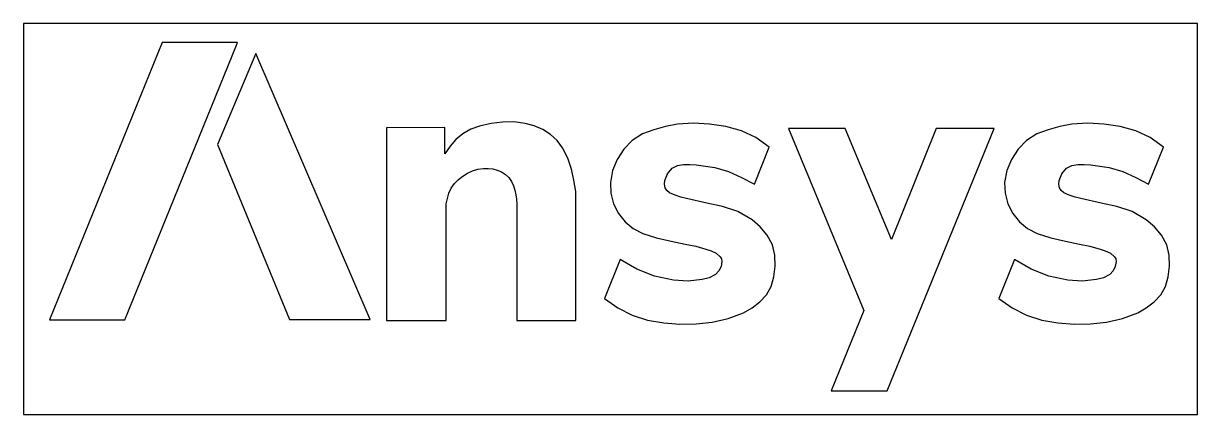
# Model space of a CAD drawing. Extents: x -3400 to 3200, y -1100 to 1100.
import ezdxf

# ---------------------------------------------------------------- set-up
doc = ezdxf.new("R2010")
doc.units = 0
doc.layers.add('ANSYS_LOGO_2D', color=10, linetype='CONTINUOUS')

msp = doc.modelspace()

# ---------------------------------------------------------------- linework, layer by layer
at = {"layer": 'ANSYS_LOGO_2D'}
for points in [[(-3400, -1100), (3200, -1100), (3200, 1100), (-3400, 1100), (-3400, -1100)], [(-3254, -567.9), (-2829.3, -567.9), (-2202.1, 977.4), (-2196.3, 992.7), (-2620.7, 992.7), (-3254, -567.9)], [(-1904.1, -564.6), (-1451.6, -564.6), (-2093.9, 931.8), (-2309.8, 419.6), (-1904.1, -564.6)], [(-1032.2, 514.2), (-1359.9, 512.5), (-1359.9, -570.5), (-1023.7, -570.5), (-1023.7, 85.1), (-1016.9, 116.1), (-1008, 146.2), (-995.2, 174.2), (-977.1, 199.3), (-954.8, 221.6), (-930, 241.2), (-903.6, 257.8), (-875.3, 270.8), (-845.2, 279.6), (-814.2, 284.1), (-788, 284.3), (-762, 281.3), (-736.6, 274.7), (-712.5, 264.6), (-690.4, 250.6), (-671.7, 232.6), (-656.8, 211.1), (-645.5, 187.3), (-637.6, 162.3), (-632.4, 136.8), (-629.1, 111), (-626.6, 85.1), (-626.6, -570.5), (-295.5, -570.5), (-295.5, 154.3), (-305.3, 217.6), (-318.8, 280.2), (-339.4, 341.5), (-369.2, 399.5), (-400.1, 441), (-437.4, 476.1), (-480.9, 503.6), (-528.7, 523.8), (-579.1, 537.3), (-642.9, 545.7), (-706.8, 545.6), (-771.3, 538), (-835.5, 523), (-884.5, 504.7), (-929.4, 480), (-968.6, 448), (-1001.9, 409.3), (-1032.2, 367.2), (-1032.2, 514.2)], [(-133.2, -447.1), (-58.2, -499.4), (21.6, -541.9), (108.4, -569.3), (199, -584.6), (290.1, -591), (381, -589.5), (472, -579.6), (562.2, -560), (647.9, -527.4), (695.7, -500.3), (739.6, -466.7), (776.7, -426.2), (802.8, -378.8), (817.5, -326.1), (825.2, -264.7), (824.4, -203.7), (810.1, -145.3), (781.3, -91.5), (742, -44.1), (695.5, -4.2), (616.3, 41.4), (529.6, 70.3), (441.2, 88.6), (326.8, 114.6), (295.4, 123.4), (262.8, 133.5), (232.6, 147.2), (217.5, 159.6), (207.7, 176.1), (204.1, 196.1), (205.8, 216.9), (221, 254.4), (247.3, 285.4), (276.5, 300.9), (310.2, 306.8), (345.9, 307.2), (381.2, 305.5), (487, 290.1), (563, 266.6), (636.4, 233.4), (708.6, 195.2), (791.4, 404.5), (717.8, 457.9), (636.7, 496.5), (548.3, 519.5), (457, 532.7), (366, 539), (276.1, 533.8), (209.4, 520.7), (143.3, 502.3), (79.3, 478.2), (22, 442.4), (-25.7, 393.2), (-63, 335.4), (-88.8, 272.3), (-100.8, 205.3), (-98.2, 144.7), (-82.6, 86.1), (-55.4, 31.5), (-18.1, -16.5), (28.1, -54.3), (81.4, -81.6), (159.5, -106.5), (240.7, -124.3), (320.4, -140.7), (378.9, -153.7), (436.3, -168.9), (465.1, -179), (494, -192.6), (517.4, -211.9), (523.8, -224.8), (526, -239.6), (521.4, -267.5), (509.1, -292.4), (490.8, -311.9), (455.2, -330.6), (415.9, -341.2), (335.8, -349.1), (254.6, -344.8), (148, -322), (47.8, -281.3), (-45.6, -228.1), (-133.2, -447.1)], [(2925.2, 195.2), (3007.9, 404.5), (2934.4, 457.9), (2853.2, 496.5), (2764.9, 519.5), (2673.6, 532.7), (2582.6, 539), (2492.6, 533.8), (2426, 520.7), (2359.8, 502.3), (2295.9, 478.2), (2238.5, 442.4), (2190.9, 393.2), (2153.5, 335.4), (2127.7, 272.3), (2115.8, 205.3), (2118.4, 144.7), (2133.9, 86.1), (2161.2, 31.5), (2198.5, -16.5), (2244.7, -54.3), (2298, -81.6), (2376.1, -106.5), (2457.2, -124.3), (2537, -140.7), (2595.4, -153.7), (2652.8, -168.9), (2681.6, -179), (2710.5, -192.6), (2733.9, -211.9), (2740.3, -224.8), (2742.5, -239.6), (2737.9, -267.5), (2725.6, -292.4), (2707.4, -311.9), (2671.7, -330.6), (2632.4, -341.2), (2552.3, -349.1), (2471.1, -344.8), (2364.6, -322), (2264.3, -281.3), (2170.9, -228.1), (2083.3, -447.1), (2158.3, -499.4), (2238.2, -541.9), (2325, -569.3), (2415.6, -584.6), (2506.6, -591), (2597.5, -589.5), (2688.5, -579.6), (2778.7, -560), (2864.5, -527.4), (2912.2, -500.3), (2956.1, -466.7), (2993.3, -426.2), (3019.3, -378.8), (3034.1, -326.1), (3041.7, -264.7), (3040.9, -203.7), (3026.7, -145.3), (2997.9, -91.5), (2958.5, -44.1), (2912.1, -4.2), (2832.8, 41.4), (2746.1, 70.3), (2657.8, 88.6), (2543.4, 114.6), (2511.9, 123.4), (2479.3, 133.5), (2449.2, 147.2), (2434, 159.6), (2424.2, 176.1), (2420.7, 196.1), (2422.3, 216.9), (2437.5, 254.4), (2463.8, 285.4), (2493, 300.9), (2526.8, 306.8), (2562.4, 307.2), (2597.7, 305.5), (2703.5, 290.1), (2779.5, 266.6), (2853, 233.4), (2925.2, 195.2)], [(1139.8, -967.3), (1456.1, -967.3), (2057.1, 509.6), (1731, 509.6), (1480.4, -115.7), (1220.1, 509.6), (901.3, 509.6), (1323.7, -515.3), (1139.8, -967.3)]]:
    msp.add_lwpolyline(points, close=True, dxfattribs=at)

doc.saveas('drawing.dxf')
